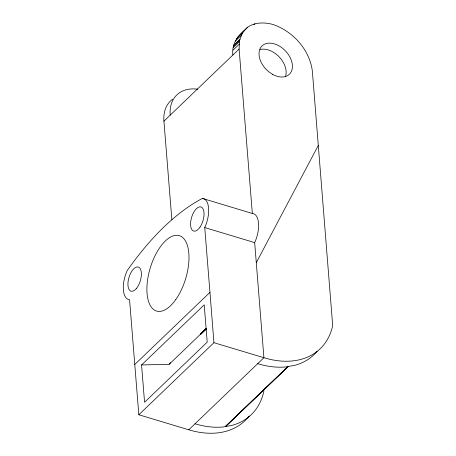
<?xml version="1.0" encoding="UTF-8"?>
<svg xmlns="http://www.w3.org/2000/svg" width="456" height="456" viewBox="0 0 456 456"><rect width="100%" height="100%" fill="white"/><g stroke="black" fill="none" stroke-linecap="round" stroke-linejoin="round"><path stroke-width="0.68" d="M232.851 55.045C231.443 42.556 239.058 34.57 247.807 27.075C255.269 22.156 264.503 22.173 272.87 24.442C293.083 31.333 309.624 49.658 312.354 71.113L332.698 325.573A89.347 60.597 46.2 0 1 263.91 357.715L188.761 429.803L138.823 414.755L129.561 299.695A21.341 10.026 -73.2 0 1 127.218 270.539A272.762 128.125 -73.2 0 1 202.396 198.411L252.339 213.459A21.341 10.026 -73.2 0 1 254.682 242.615L263.91 357.715L213.938 342.695L138.823 414.755M252.339 213.459L239.109 49.043L239.617 40.191L242.581 32.701L247.807 27.075M256.272 262.69L318.248 145.515M202.219 332.053L200.492 334.242L206.209 328.924M141.565 364.948L204.214 304.847L207.212 342.165L144.563 402.266L141.565 364.948L169.165 364.298L170.527 362.691M202.339 332.145L200.492 334.242L206.123 328.998M202.384 332.11L200.492 334.242L206.175 328.884M202.407 332.15L200.492 334.242L206.123 328.856M203.889 330.6L200.492 334.242L205.918 328.782M204.408 330.155L200.492 334.242L205.428 329.243M237.633 37.301L243.88 31.304M236.322 38.709L242.581 32.701M235.393 41.057L241.651 35.049M253.975 24.624L254.938 23.701M233.352 46.204L239.617 40.191M233.272 47.595L239.537 41.587M233.13 50.074L239.394 44.067M171.855 219.672L163.932 121.165L239.109 49.043M134.776 364.481L209.954 292.359L204.744 227.567A21.341 10.026 -73.2 0 0 202.396 198.411M169.165 364.298L206.14 328.827M317.171 351.245A89.347 60.597 46.2 0 1 294.707 365.353L287.97 366.516L225.321 426.594L223.588 426.919A89.689 60.842 46.2 0 1 195.025 423.789M225.515 426.634L288.175 366.544L225.321 426.594L232.138 425.328A89.689 60.842 46.2 0 0 263.859 391.18L263.745 389.76M233.728 45.258L239.987 39.262M287.97 366.516L286.174 366.898A89.347 60.597 46.2 0 1 257.697 363.666M204.744 227.567L254.682 242.615M209.954 292.359L213.938 342.695M163.932 121.165A43.326 29.389 46.2 0 1 172.63 99.197M170.196 115.151A43.326 29.389 46.2 0 1 197.853 89.211M249.158 416.009A89.689 60.842 46.2 0 1 188.761 429.803M260.017 49.55A19.693 13.361 46.2 0 1 279.465 57.211A19.693 13.361 46.2 0 1 285.348 76.916M272.682 74.425L268.538 71.598A19.693 13.361 46.2 0 1 265.118 43.93A19.693 13.361 46.2 0 1 291.897 62.204A19.693 13.361 46.2 0 1 272.682 74.425M175.856 299.455A39.387 18.502 -73.2 0 0 180.861 236.276A39.387 18.502 -73.2 0 0 147.088 284.316A39.387 18.502 -73.2 0 0 175.856 299.455M200.07 227.02A12.603 5.922 -73.2 0 0 201.238 207.041A12.603 5.922 -73.2 0 0 190.602 222.944A12.603 5.922 -73.2 0 0 200.07 227.02M136.589 288.255A12.603 5.922 -73.2 0 0 139.274 267.558A12.603 5.922 -73.2 0 0 128.102 281.5A12.603 5.922 -73.2 0 0 136.589 288.255"/></g></svg>
